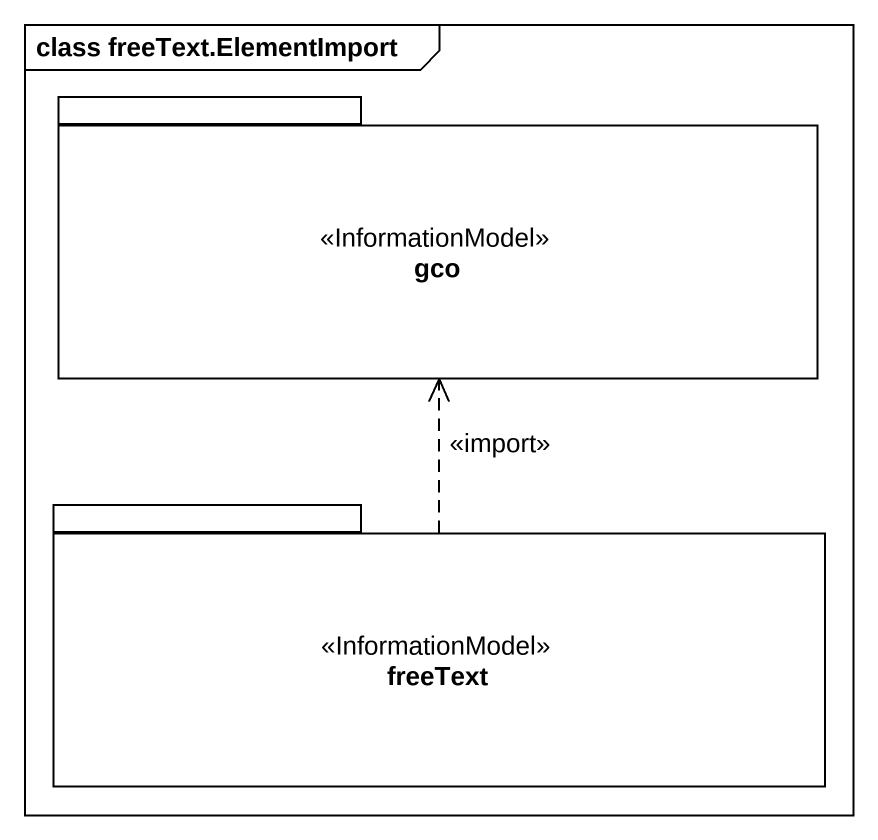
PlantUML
@startuml
mainframe class freeText.ElementImport
package gco <<InformationModel>> {
}
package freeText <<InformationModel>> {
}
freeText .up.> gco : <<import>>
@enduml
